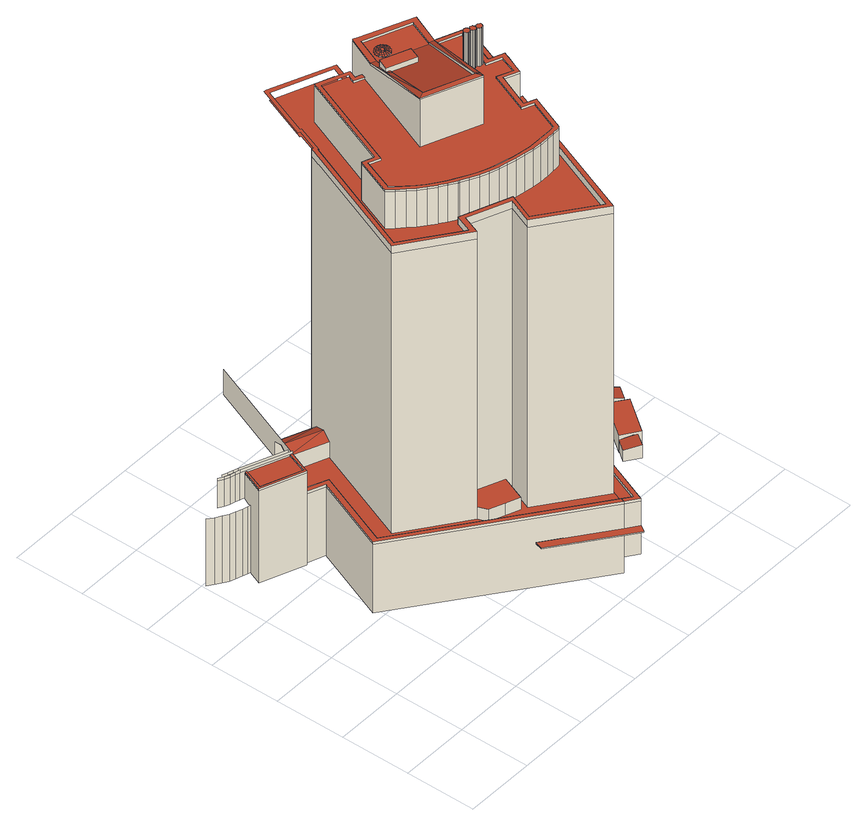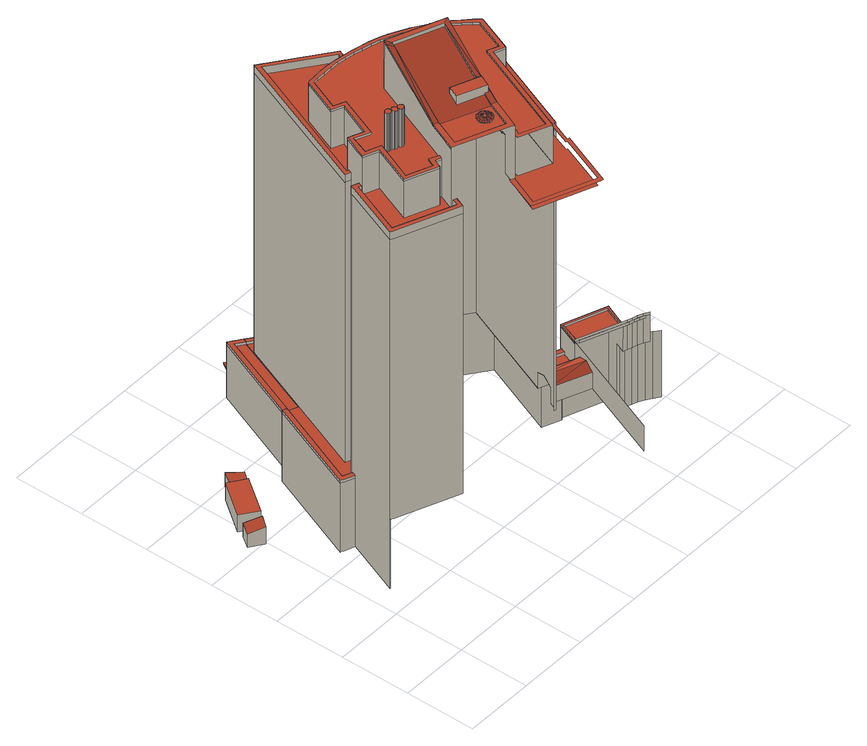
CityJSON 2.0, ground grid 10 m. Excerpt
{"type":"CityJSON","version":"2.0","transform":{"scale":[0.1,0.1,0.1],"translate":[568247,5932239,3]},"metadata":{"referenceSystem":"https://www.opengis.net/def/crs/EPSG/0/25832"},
"CityObjects":{
"building1":{"type":"Building","attributes":{"Grundfläche 2D":"6933.560485","Grundhöhe NN":"3.822"},"children":["building1-1","building1-2","building1-3","building1-4","building1-5","building1-6","building1-7"],"geometry":[{"type":"MultiSurface","lod":"3","boundaries":[[[0,1,2,3]],[[4,0,3,5]],[[6,4,5,7]],[[8,6,7,9]],[[10,11,12,13]],[[10,14,15,11]],[[16,8,9,17]],[[11,18,19,12]],[[11,15,20,18]],[[21,22,23,24]],[[25,16,17,26]],[[18,27,28,19]],[[18,20,29,27]],[[30,21,24,31]],[[32,25,26,33]],[[32,33,34,35,36,37,38]],[[27,39,40,28]],[[27,29,41,39]],[[31,42,43,30]],[[44,35,34,45]],[[46,47,48,49]],[[50,51,52,53]],[[36,54,55,56,57,58,39,41,37]],[[47,46,59,60]],[[55,54,36,35,44,61,56]],[[39,58,57,62,63,40]],[[64,43,42,65]],[[66,67,68,69]],[[70,71,72,56,61,44,45,73,74,75]],[[76,77,78,79]],[[74,47,60,75]],[[47,74,73,48]],[[80,81,82,83]],[[81,80,84,85]],[[67,66,86,87,88]],[[50,71,70,51]],[[81,89,90,82]],[[89,81,85,91]],[[92,93,94,95]],[[96,97,59,46]],[[80,98,99,100,101,84]],[[59,97,102,52,51,70,75,60]],[[93,103,104,94]],[[89,105,106,90]],[[89,91,107,105]],[[79,108,109,76]],[[99,98,80,83,110,111]],[[103,112,113,104]],[[105,114,115,106]],[[114,105,107,116]],[[117,92,95,118]],[[112,119,120,113]],[[114,121,122,115]],[[114,116,123,121]],[[72,124,125,126,127,128,129,130,57,56]],[[124,131,132,125]],[[125,133,126]],[[119,134,135,120]],[[67,136,137,68]],[[138,139,136,67,88,87]],[[140,78,77,141]],[[121,142,143,144,145,122]],[[146,66,69,147]],[[143,142,121,123,148,149]],[[132,133,125]],[[150,151,135,134]],[[152,153,100,99]],[[126,154,127]],[[118,155,156,117]],[[143,157,158,144]],[[152,99,111,159]],[[157,143,149,160]],[[96,46,49,161]],[[150,162,163,151]],[[157,164,165,158]],[[157,160,166,164]],[[167,53,52,102]],[[154,133,132,131,86,66,146,168,169]],[[164,170,171,165]],[[164,166,172,170]],[[162,173,174,163]],[[169,128,127,154]],[[126,133,154]],[[136,175,176,137]],[[139,138,177,178,175,136]],[[170,179,180,171]],[[179,170,172,181]],[[173,182,183,174]],[[179,184,185,180]],[[179,181,186,184]],[[182,187,188,183]],[[189,140,141,190]],[[175,178,191,192]],[[192,193,176,175]],[[184,194,195,185]],[[196,189,190,197]],[[184,186,198,194]],[[199,200,168,146]],[[201,202,153,152]],[[199,146,147,203]],[[108,204,205,109]],[[187,206,207,188]],[[155,208,209,156]],[[192,210,211,193]],[[194,212,213,195]],[[212,194,198,214]],[[197,215,216,196]],[[206,217,218,207]],[[196,216,219,220,221,222,223,224,225,226,227,228,229,230,231,232,233,214,198,186,181,172,166,160,149,148,123,116,107,91,85,84,101,100,153,202,234,235,236,237,238,239,240,241,242,204,108,79,78,140,189]],[[201,152,159,243]],[[192,191,244,210]],[[212,245,246,213]],[[212,214,233,245]],[[217,247,248,218]],[[249,250,251,252]],[[245,253,254,246]],[[167,102,97,96]],[[245,233,232,253]],[[247,255,256,248]],[[252,257,258]],[[259,260,244,191,178,177,138,87,86,131,124,72,71,50,53,167,261,262,263,264,265,266]],[[252,251,267,257]],[[268,269,270,271,272,257]],[[253,273,274,254]],[[275,243,159,111,110,83,82,90,106,115,122,145,144,158,165,171,180,185,195,213,246,254,274,276,277,278,279,280,281,282,283,284,285,286,287,288,289,290,291,292,293,294,295,296,297,298,299,300,301,302,303,304,305,306,307,308,309,310,311,312,313,314,315,255,247,217,206,187,182,173,162,150,134,119,112,103,93,92,117,156,209,316,317,318,319,320,321]],[[249,322,323,250]],[[324,325,203,147,69,68,137,176,193,211,326,327,328,329,330,215,197,190,141,77,76,109,205,331,332,333,334,335,336,337,338,339]],[[255,315,340,256]],[[253,232,231,273]],[[341,268,257,267]],[[257,272,258]],[[342,343,344,249,252,258]],[[273,345,276,274]],[[345,273,231,230]],[[315,314,346,340]],[[272,347,258]],[[348,349,350,351,352,353,354,355,323,322,356,357,358,359,208,155,118,95,94,104,113,120,135,151,163,174,183,188,207,218,248,256,340,346,360,361,362,363,364,365,366]],[[271,347,272]],[[258,347,342]],[[345,367,368,278,277,276]],[[347,369,342]],[[314,313,360,346]],[[228,368,367,345,230,229]],[[370,267,251]],[[261,167,96,161,371]],[[372,267,370]],[[373,270,269,268,341,374,375,376,377,378,379,380]],[[381,343,342,369,382]],[[383,320,319,356,322,249,344,384,237,236]],[[368,385,279,278]],[[313,312,361,360]],[[368,228,227,385]],[[381,382,378,377]],[[357,356,319,318]],[[383,236,235,386]],[[383,386,321,320]],[[312,311,362,361]],[[385,387,388,281,280,279]],[[389,372,370]],[[388,387,385,227,226,225]],[[215,330,219,216]],[[250,390,389,370,251]],[[391,376,375,374,341,267,372]],[[210,392,326,211]],[[393,381,377,394]],[[311,310,363,362]],[[388,395,282,281]],[[364,363,310,309]],[[388,225,224,395]],[[396,397,343,381,393,398,391,389,399,400]],[[401,402,403,262,261,371,404]],[[395,224,223,405]],[[391,372,389]],[[262,403,402,406,407,408]],[[210,244,260,392]],[[395,405,283,282]],[[405,409,284,283]],[[394,377,376,410]],[[365,364,309,308]],[[405,223,222,409]],[[398,393,394,410]],[[299,298,411,412,413,414,390,250,323,355]],[[391,398,410,376]],[[390,414,399,389]],[[408,415,263,262]],[[409,416,285,284]],[[354,300,299,355]],[[366,365,308,307]],[[409,222,221,416]],[[417,418,412,411]],[[417,411,298,297]],[[402,419,420,406]],[[417,421,422,423,424,418]],[[354,353,301,300]],[[422,421,417,297,296,295]],[[425,426,427,428]],[[220,219,330,329]],[[350,349,305,304]],[[428,429,430,425]],[[431,432,433,434]],[[392,260,259,435]],[[435,327,326,392]],[[416,436,437,438,439,440,441,291,290,289,288,287,286,285]],[[366,307,306,305,349,348]],[[328,327,435,259,266,442,443,444,445,446,447,441,440,439,438,437,436,416,221,220,329]],[[419,402,401,448]],[[441,447,449,450]],[[352,351,350,304,303,302]],[[441,450,292,291]],[[450,451,452,294,293,292]],[[415,408,407,406,420,453,454,455,456,457]],[[418,424,423,458,459,449,447,446,460,461,462,463,434,433,413,412]],[[452,458,423,422]],[[452,451,450,449,459,458]],[[464,465,443,442]],[[302,301,353,352]],[[442,266,265,464]],[[460,446,445,466]],[[452,422,295,294]],[[467,468,469,470,430,429,432,431,471,472,473,466,445,444,443,465,474]],[[415,457,264,263]],[[464,475,476,477,468,467,474,465]],[[460,466,473,472,462,461]],[[478,479,455,454,453,420,419,480]],[[481,482,479,478,480,419,448,483]],[[456,455,479,482,484,485,486,477,476,475,464,265,264,457]],[[462,472,471,431,434,463]],[[477,487,488,425,430,470,469,468]],[[426,425,488,487,477,486,485,489,490]],[[491,485,484,492]]],"semantics":{"surfaces":[{"type":"WallSurface"},{"type":"RoofSurface"}],"values":[0,0,0,0,0,0,0,0,0,0,0,0,0,0,0,0,0,0,0,0,0,0,0,0,1,0,0,0,0,0,0,0,0,0,0,0,0,0,0,0,0,1,0,0,0,0,0,0,0,0,0,0,0,0,0,0,1,0,0,0,0,0,0,0,1,0,0,1,0,0,0,0,0,0,0,0,0,0,0,0,0,0,1,0,0,0,0,0,0,0,0,0,0,0,0,0,0,0,0,0,0,0,0,0,0,0,0,0,1,0,0,0,0,0,0,0,0,0,0,1,1,1,0,0,1,0,1,0,0,0,1,0,0,0,0,1,1,1,1,0,1,0,0,1,0,1,1,1,0,0,0,0,0,0,0,0,0,0,1,0,0,0,0,0,0,0,0,0,0,1,0,0,1,0,0,0,0,1,0,0,0,0,0,0,0,0,0,0,0,0,0,0,0,0,0,0,0,0,0,0,0,0,0,0,0,0,0,0,0,0,1,1,0,0,0,0,0,0,0,1,0,0,0,0,0,0,0,0,0,0]}}]},
"building1-1":{"type":"BuildingInstallation","parents":["building1"],"geometry":[{"type":"MultiSurface","lod":"3","boundaries":[[[493,494,495,496,497,498,57,58,499]],[[36,35,496,495]],[[35,44,497,496]],[[44,61,56,57,498,497]],[[55,58,57,56]],[[55,500,499,58]],[[493,499,500,501]],[[501,54,494,493]],[[36,495,494,54]]],"semantics":{"surfaces":[{"type":"RoofSurface"},{"type":"WallSurface"}],"values":[0,1,1,1,1,1,1,1,1]}}]},
"building1-2":{"type":"BuildingInstallation","parents":["building1"],"geometry":[{"type":"MultiSurface","lod":"3","boundaries":[[[502,503,504,505,139,88]],[[88,139,138,87]],[[502,88,87,506]],[[503,502,506,507]],[[507,508,504,503]],[[177,505,504,508]],[[505,177,138,139]]],"semantics":{"surfaces":[{"type":"RoofSurface"},{"type":"WallSurface"}],"values":[0,1,1,1,1,1,1]}}]},
"building1-3":{"type":"BuildingInstallation","parents":["building1"],"geometry":[{"type":"MultiSurface","lod":"3","boundaries":[[[509,510,511,512]],[[369,347,510,509]],[[511,510,347,271,270,513]],[[512,511,513,514]],[[512,514,378,382,369,509]]],"semantics":{"surfaces":[{"type":"RoofSurface"},{"type":"WallSurface"}],"values":[0,1,1,1,1]}}]},
"building1-4":{"type":"BuildingInstallation","parents":["building1"],"geometry":[{"type":"MultiSurface","lod":"3","boundaries":[[[515,516,517,518,519]],[[517,520,521,522,518]],[[521,523,524,522]],[[523,525,526,527,524]],[[526,528,529,530,527]],[[529,531,532,533,530]],[[532,534,535,536,533]],[[535,537,538,539,540,536]],[[538,541,542,543,539]],[[541,544,545,546,542]],[[545,547,548,546]],[[547,549,550,551,548]],[[552,553,554,551,550]],[[554,553,555,556,557,558]],[[557,556,559,560,561,562]],[[560,563,564,565,561]],[[566,567,568,565,564]],[[567,569,570,568]],[[569,571,572,570]],[[573,515,519,574,572,571]],[[575,576,577]],[[576,575,519,518]],[[578,579,575,577]],[[575,579,572,574,519]],[[580,576,518,522]],[[576,580,581,577]],[[582,583,584,585]],[[557,583,582,554,558]],[[586,587,582,585]],[[554,582,587,551]],[[583,588,589,584]],[[588,583,557,562,561]],[[586,590,587]],[[591,580,522,524]],[[581,580,591,592]],[[578,593,594,579]],[[565,595,588,561]],[[596,595,565,568]],[[597,598,590,586]],[[597,599,600,598]],[[543,542,600,601,539]],[[601,602,536,540,539]],[[598,600,542,546]],[[599,603,601,600]],[[603,604,602,601]],[[593,605,596,594]],[[588,595,589]],[[589,595,596,605]],[[606,591,524,527]],[[530,533,607,608]],[[608,606,527,530]],[[602,607,533,536]],[[604,607,602]],[[604,609,608,607]],[[577,581,592,609,604,603,599,597,586,585,584,589,605,593,578]],[[579,594,570,572]],[[594,596,568,570]],[[590,598,546,548]],[[608,609,592,606]],[[592,591,606]],[[548,551,587,590]],[[610,517,516,515,611,612]],[[613,521,520,517,610,614]],[[615,523,521,613]],[[615,616,617,526,525,523]],[[617,618,619,529,528,526]],[[619,620,621,532,531,529]],[[621,622,623,535,534,532]],[[624,538,537,535,623,625]],[[624,626,541,538]],[[627,545,544,541,626,628]],[[627,629,547,545]],[[629,630,631,550,549,547]],[[631,632,633,553,552,550]],[[633,634,635,556,555,553]],[[636,560,559,556,635,637]],[[636,638,639,564,563,560]],[[639,640,641,567,566,564]],[[641,642,569,567]],[[642,643,571,569]],[[643,644,611,515,573,571]]],"semantics":{"surfaces":[{"type":"RoofSurface"},{"type":"WallSurface"}],"values":[0,0,0,0,0,0,0,0,0,0,0,0,0,0,0,0,0,0,0,0,0,0,0,0,0,0,0,0,0,0,0,0,0,0,0,0,0,0,0,0,0,0,0,0,0,0,0,0,0,0,0,0,0,0,0,0,0,0,0,0,0,1,1,1,1,1,1,1,1,1,1,1,1,1,1,1,1,1,1,1,1]}}]},
"building1-5":{"type":"BuildingInstallation","parents":["building1"],"geometry":[{"type":"MultiSurface","lod":"3","boundaries":[[[645,646,647,648,649,650,651,652,653,654,655,656,657,658,659,660,661,662,663,664,665]],[[666,667,647,646]],[[667,668,648,647]],[[669,666,646,645]],[[668,670,649,648]],[[670,671,650,649]],[[671,672,651,650]],[[672,673,652,651]],[[673,674,653,652]],[[674,675,654,653]],[[675,676,655,654]],[[676,677,656,655]],[[677,678,657,656]],[[678,679,658,657]],[[679,680,659,658]],[[680,681,660,659]],[[682,683,662,661]],[[683,684,663,662]],[[684,685,664,663]],[[685,686,665,664]],[[686,669,645,665]]],"semantics":{"surfaces":[{"type":"RoofSurface"},{"type":"WallSurface"}],"values":[0,1,1,1,1,1,1,1,1,1,1,1,1,1,1,1,1,1,1,1,1]}}]},
"building1-6":{"type":"BuildingInstallation","parents":["building1"],"geometry":[{"type":"MultiSurface","lod":"3","boundaries":[[[687,688,689,690,691,662,661,660,659,692,693,694,695,696,697,698,699,700,701,702,703,704]],[[705,706,689,688]],[[706,707,690,689]],[[708,705,688,687]],[[707,709,691,690]],[[709,683,682,661,662,691]],[[681,680,659,660]],[[680,710,692,659]],[[710,711,693,692]],[[711,712,694,693]],[[712,713,695,694]],[[713,714,696,695]],[[714,715,697,696]],[[715,716,698,697]],[[716,717,699,698]],[[718,719,701,700]],[[719,720,702,701]],[[720,721,703,702]],[[721,722,704,703]],[[722,708,687,704]]],"semantics":{"surfaces":[{"type":"RoofSurface"},{"type":"WallSurface"}],"values":[0,1,1,1,1,1,1,1,1,1,1,1,1,1,1,1,1,1,1,1]}}]},
"building1-7":{"type":"BuildingInstallation","parents":["building1"],"geometry":[{"type":"MultiSurface","lod":"3","boundaries":[[[723,724,725,726,727,728,729,730,731,732,733,734,735,736,737,701,700,699,738,698,739,740,741]],[[742,743,735,734]],[[743,744,736,735]],[[734,733,745,742]],[[744,746,737,736]],[[746,719,701,737]],[[719,718,700,701]],[[717,747,738,699]],[[747,716,748,739,698,738]],[[748,749,740,739]],[[749,750,741,740]],[[750,751,723,741]],[[751,752,724,723]],[[752,753,725,724]],[[753,754,726,725]],[[754,755,727,726]],[[755,756,728,727]],[[756,757,729,728]],[[757,758,730,729]],[[731,730,758,759]],[[732,731,759,760]],[[733,732,760,745]]],"semantics":{"surfaces":[{"type":"RoofSurface"},{"type":"WallSurface"}],"values":[0,1,1,1,1,1,1,1,1,1,1,1,1,1,1,1,1,1,1,1,1,1]}}]},
"building2":{"type":"Building","attributes":{"Grundfläche 2D":"28.398270","Grundhöhe NN":"6.269"},"children":["building2-1"],"geometry":[{"type":"Solid","lod":"3","boundaries":[[[[761,102,97,762,406,407,408]],[[261,167,763,262]],[[96,764,762,97]],[[764,402,406,762]],[[402,403,262,408,407,406]],[[761,408,262,763]],[[763,167,102,761]],[[96,97,102,167]],[[261,765,766,96,167]],[[767,764,96,766,768,769]],[[764,767,769,768,770,402]],[[261,262,403,402,770,771,765]],[[768,766,765,771,770]]]],"semantics":{"surfaces":[{"type":"RoofSurface"},{"type":"WallSurface"},{"type":"GroundSurface"}],"values":[[0,0,1,1,1,1,1,1,1,1,1,1,2]]}}]},
"building2-1":{"type":"BuildingInstallation","parents":["building2"],"geometry":[{"type":"MultiSurface","lod":"3","boundaries":[[[772,767,773,774]],[[774,773,775,776]],[[772,774,776,777]],[[767,772,777,769]],[[769,775,773,767]],[[769,777,776,775]]],"semantics":{"surfaces":[{"type":"RoofSurface"},{"type":"WallSurface"},{"type":"OuterCeilingSurface"}],"values":[0,1,1,1,1,2]}}]},
"building3":{"type":"Building","attributes":{"Grundfläche 2D":"4.789042","Grundhöhe NN":"6.946"},"geometry":[{"type":"Solid","lod":"3","boundaries":[[[[778,779,780,781]],[[782,783,781,780]],[[783,784,778,781]],[[784,785,779,778]],[[785,782,780,779]],[[785,784,783,782]]]],"semantics":{"surfaces":[{"type":"RoofSurface"},{"type":"WallSurface"},{"type":"GroundSurface"}],"values":[[0,1,1,1,1,2]]}}]},
"building4":{"type":"Building","attributes":{"Grundfläche 2D":"16.613598","Grundhöhe NN":"6.595"},"geometry":[{"type":"Solid","lod":"3","boundaries":[[[[786,787,788,789]],[[787,786,790,791]],[[788,787,791,792]],[[789,788,792,793]],[[786,789,793,790]],[[791,790,793,792]]]],"semantics":{"surfaces":[{"type":"RoofSurface"},{"type":"WallSurface"},{"type":"GroundSurface"}],"values":[[0,1,1,1,1,2]]}}]},
"building5":{"type":"Building","attributes":{"Grundfläche 2D":"4.687641","Grundhöhe NN":"6.570"},"geometry":[{"type":"Solid","lod":"3","boundaries":[[[[794,795,796,797]],[[798,799,797,796]],[[799,800,794,797]],[[800,801,795,794]],[[801,798,796,795]],[[801,800,799,798]]]],"semantics":{"surfaces":[{"type":"RoofSurface"},{"type":"WallSurface"},{"type":"GroundSurface"}],"values":[[0,1,1,1,1,2]]}}]}
},
"vertices":[
[12,390,114],[4,396,114],[4,396,8],[12,390,8],[20,385,114],[20,385,8],[28,380,114],[28,380,8],[36,377,114],[36,377,8],[28,398,157],[35,394,157],[35,394,161],[28,398,161],[28,398,114],[35,394,114],[45,374,114],[45,374,8],[42,391,157],[42,391,161],[42,391,114],[43,395,157],[36,398,157],[36,398,161],[43,395,161],[52,372,114],[52,372,8],[49,389,157],[49,389,161],[49,389,114],[50,393,157],[50,393,161],[56,371,114],[56,371,8],[48,351,8],[48,351,154],[62,385,154],[62,385,114],[57,375,114],[56,387,157],[56,387,161],[56,387,114],[57,391,161],[57,391,157],[109,328,154],[109,328,8],[93,213,117],[136,321,117],[136,321,8],[93,213,8],[145,324,117],[145,324,121],[101,214,121],[101,214,117],[64,384,154],[119,362,154],[122,361,154],[122,361,157],[119,362,157],[93,213,121],[136,321,121],[110,331,154],[122,361,161],[119,362,161],[120,366,157],[120,366,161],[122,209,561],[206,147,561],[206,147,573],[122,209,573],[113,337,121],[113,337,117],[122,361,117],[110,331,8],[110,331,117],[110,331,121],[128,211,573],[202,156,573],[202,156,561],[128,211,561],[151,243,619],[159,234,619],[159,234,622],[151,243,622],[151,243,561],[159,234,561],[122,209,117],[206,147,117],[206,147,136],[168,225,619],[168,225,622],[168,225,561],[158,244,622],[163,238,622],[163,238,619],[158,244,619],[337,30,117],[337,30,121],[152,246,619],[172,296,619],[172,296,561],[152,246,561],[339,36,121],[172,229,622],[172,229,619],[177,216,619],[177,216,622],[177,216,561],[198,385,561],[198,385,573],[152,246,622],[172,296,622],[181,220,622],[181,220,619],[187,208,619],[187,208,622],[187,208,561],[175,289,622],[175,289,619],[190,212,622],[190,212,619],[197,200,619],[197,200,622],[197,200,561],[126,372,117],[126,372,142],[132,387,149],[138,401,142],[138,401,117],[185,519,117],[185,519,157],[179,351,117],[179,351,142],[184,365,149],[201,204,622],[201,204,619],[216,173,561],[216,173,573],[216,173,117],[216,173,136],[212,181,561],[212,181,573],[198,200,619],[208,193,619],[208,193,622],[198,200,622],[195,392,561],[195,392,573],[198,200,561],[208,193,561],[211,197,622],[211,197,619],[188,290,619],[188,290,561],[190,380,142],[191,282,619],[191,282,622],[219,186,619],[219,186,622],[188,290,622],[219,186,561],[337,30,8],[222,191,622],[222,191,619],[220,186,619],[220,186,622],[220,186,561],[339,36,117],[195,392,117],[190,380,117],[231,180,619],[231,180,622],[231,180,561],[233,185,622],[233,185,619],[274,150,561],[274,150,573],[266,153,117],[274,150,117],[243,174,619],[243,174,622],[243,174,561],[245,179,622],[245,179,619],[255,169,619],[255,169,622],[255,169,561],[257,174,622],[257,174,619],[281,154,561],[281,154,573],[260,114,117],[260,114,561],[260,114,573],[268,165,619],[268,165,622],[266,117,561],[266,117,573],[268,165,561],[197,391,561],[197,391,117],[243,427,619],[243,427,561],[197,391,573],[199,384,561],[199,384,573],[269,170,622],[269,170,619],[246,420,619],[246,420,622],[344,52,561],[344,52,573],[280,162,619],[280,162,622],[280,162,561],[341,61,573],[341,61,561],[282,167,622],[282,167,619],[419,256,561],[416,257,561],[415,254,561],[394,263,561],[374,215,561],[390,208,561],[369,156,561],[366,155,561],[357,155,561],[345,154,561],[344,154,561],[332,154,561],[319,155,561],[306,157,561],[293,159,561],[287,409,561],[283,398,561],[292,395,561],[302,418,561],[303,418,561],[321,461,561],[239,493,561],[212,424,561],[214,423,561],[243,427,622],[344,52,117],[293,159,619],[293,159,622],[294,164,622],[294,164,619],[239,262,694],[318,230,694],[318,230,696],[239,262,696],[306,157,619],[306,157,622],[307,162,622],[307,162,619],[249,266,696],[272,343,668],[418,262,117],[426,259,117],[385,154,117],[399,148,117],[450,275,117],[437,280,117],[436,277,117],[426,281,117],[315,240,696],[249,266,691],[276,334,667],[279,341,665],[279,341,668],[276,334,670],[319,155,619],[319,155,622],[287,409,622],[332,154,622],[344,154,622],[345,154,622],[357,155,622],[366,155,622],[369,156,622],[390,208,622],[374,215,622],[394,263,622],[415,254,622],[416,257,622],[417,259,622],[418,262,622],[426,281,622],[427,283,622],[429,289,622],[408,297,622],[408,298,622],[430,353,622],[385,371,622],[383,366,622],[380,360,622],[372,363,622],[370,358,622],[383,352,622],[388,364,622],[423,350,622],[401,296,622],[400,294,622],[421,286,622],[420,284,622],[412,261,622],[390,270,622],[367,212,622],[383,205,622],[365,161,622],[357,160,622],[344,160,622],[332,160,622],[319,160,622],[281,406,622],[278,400,622],[276,395,622],[290,389,622],[292,395,622],[283,398,622],[239,262,619],[318,230,619],[206,422,573],[209,421,573],[426,259,573],[418,262,573],[417,259,573],[416,257,573],[419,256,573],[214,423,573],[212,424,573],[239,493,573],[321,461,573],[303,418,573],[309,415,573],[328,464,573],[241,499,573],[237,500,573],[319,160,619],[315,240,691],[278,360,662],[284,375,657],[284,375,654],[332,154,619],[332,160,619],[274,343,668],[420,284,619],[421,286,619],[400,294,619],[401,296,619],[423,350,619],[388,364,619],[383,352,619],[370,358,619],[290,389,619],[276,395,619],[278,400,619],[281,406,619],[344,160,619],[357,160,619],[365,161,619],[383,205,619],[367,212,619],[390,270,619],[412,261,619],[344,154,619],[345,154,619],[281,359,662],[321,237,694],[385,154,8],[317,245,694],[274,343,665],[317,245,689],[355,342,655],[356,345,654],[291,372,654],[285,357,659],[281,359,659],[274,343,664],[291,372,657],[285,357,662],[292,395,619],[302,418,655],[357,155,619],[283,398,619],[366,155,619],[369,156,619],[363,342,657],[363,342,654],[356,345,657],[426,259,561],[306,408,657],[306,408,654],[390,208,619],[303,418,657],[302,418,657],[371,382,657],[381,385,657],[309,415,657],[405,145,8],[405,145,117],[404,146,117],[404,146,8],[374,215,619],[405,145,121],[404,146,121],[399,148,121],[394,263,619],[371,382,654],[372,363,619],[372,363,561],[381,385,561],[381,385,655],[450,275,121],[415,254,619],[380,360,619],[380,360,561],[458,279,117],[458,279,121],[383,366,619],[385,371,619],[385,371,561],[383,366,561],[379,402,561],[379,402,117],[374,388,117],[374,388,561],[374,388,573],[379,402,573],[382,395,573],[379,386,573],[379,386,561],[382,395,561],[418,262,561],[416,257,619],[417,259,619],[418,262,619],[426,281,619],[427,283,619],[429,289,619],[426,281,561],[426,281,573],[427,283,573],[428,287,573],[428,287,561],[429,289,561],[458,279,8],[408,297,561],[408,297,619],[408,298,619],[430,353,619],[456,279,121],[453,281,121],[439,286,121],[438,283,121],[437,280,121],[430,353,561],[408,298,561],[432,285,561],[433,287,561],[463,362,561],[462,362,561],[436,277,561],[436,277,573],[432,285,573],[438,283,573],[470,365,573],[465,368,573],[464,368,573],[462,362,573],[463,362,573],[433,287,573],[437,280,573],[437,280,561],[438,283,561],[470,365,561],[453,281,117],[439,286,117],[456,279,117],[453,281,8],[439,286,8],[456,279,8],[470,365,8],[470,365,117],[470,365,121],[465,368,561],[464,368,561],[465,368,117],[464,368,117],[470,366,117],[470,366,8],
[52,353,157],[64,384,157],[62,385,157],[48,351,157],[109,328,157],[110,331,157],[108,332,157],[108,332,154],[52,353,154],
[211,134,136],[232,126,136],[252,118,136],[266,153,136],[211,134,117],[232,126,117],[252,118,117],
[281,359,673],[274,343,673],[314,327,673],[320,343,673],[314,327,665],[320,343,659],
[321,376,655],[322,377,655],[322,379,655],[320,379,656],[319,377,656],[322,382,655],[321,383,655],[319,382,656],[320,386,655],[318,384,656],[318,387,655],[318,388,655],[316,386,656],[315,389,655],[315,390,655],[314,387,656],[312,390,655],[311,390,655],[311,388,656],[309,390,655],[308,390,655],[309,387,656],[306,388,655],[305,388,655],[306,386,656],[307,386,656],[303,386,655],[304,384,656],[305,384,656],[302,384,655],[301,383,655],[303,382,656],[301,379,655],[303,379,656],[301,378,655],[301,376,655],[303,377,656],[302,375,655],[303,373,655],[304,374,656],[303,372,655],[305,371,655],[306,373,656],[305,374,656],[306,370,655],[308,369,655],[309,371,656],[306,372,656],[309,369,655],[311,369,655],[311,371,656],[312,369,655],[315,369,655],[314,371,656],[318,371,655],[316,373,656],[320,373,655],[318,374,656],[320,374,655],[318,375,656],[316,378,657],[316,379,657],[314,379,657],[313,378,657],[315,377,657],[316,381,657],[314,380,657],[307,377,657],[308,375,657],[310,377,657],[309,378,657],[309,379,657],[307,378,657],[310,375,657],[311,377,657],[306,379,657],[315,382,657],[313,381,657],[313,377,657],[314,375,657],[311,375,657],[313,375,657],[309,380,657],[307,381,657],[309,381,657],[307,382,657],[308,383,657],[310,384,657],[310,381,657],[311,382,657],[312,377,657],[314,383,657],[311,384,657],[313,384,657],[312,382,657],[322,379,654],[321,376,654],[322,377,654],[321,383,654],[322,382,654],[320,386,654],[318,387,654],[318,388,654],[315,389,654],[315,390,654],[312,390,654],[311,390,654],[309,390,654],[308,390,654],[305,388,654],[306,388,654],[303,386,654],[301,383,654],[302,384,654],[301,379,654],[301,378,654],[301,376,654],[302,375,654],[303,373,654],[303,372,654],[305,371,654],[308,369,654],[306,370,654],[309,369,654],[311,369,654],[312,369,654],[315,369,654],[318,371,654],[320,373,654],[320,374,654],
[384,312,679],[382,313,679],[381,313,679],[380,312,679],[379,312,679],[378,310,679],[377,309,679],[377,308,679],[378,307,679],[379,305,679],[380,305,679],[381,304,679],[382,304,679],[384,305,679],[385,305,679],[385,306,679],[386,307,679],[386,308,679],[386,309,679],[386,310,679],[385,312,679],[382,313,619],[381,313,619],[380,312,619],[384,312,619],[379,312,619],[378,310,619],[377,309,619],[377,308,619],[378,307,619],[379,305,619],[380,305,619],[381,304,619],[382,304,619],[384,305,619],[385,305,619],[385,306,619],[386,307,619],[386,308,619],[386,309,619],[386,310,619],[385,312,619],
[392,309,679],[390,310,679],[389,310,679],[388,309,679],[387,308,679],[386,304,679],[387,302,679],[388,302,679],[389,301,679],[390,301,679],[392,302,679],[393,302,679],[393,304,679],[394,304,679],[394,305,679],[394,306,679],[393,307,679],[393,309,679],[390,310,619],[389,310,619],[388,309,619],[392,309,619],[387,308,619],[386,304,619],[387,302,619],[388,302,619],[389,301,619],[390,301,619],[392,302,619],[393,302,619],[393,304,619],[394,304,619],[394,305,619],[394,306,619],[393,307,619],[393,309,619],
[396,298,679],[397,298,679],[398,298,679],[399,298,679],[401,299,679],[401,300,679],[402,301,679],[402,303,679],[401,304,679],[400,305,679],[399,306,679],[398,306,679],[397,306,679],[395,306,679],[395,305,679],[393,303,679],[393,301,679],[394,300,679],[394,299,679],[398,306,619],[397,306,619],[395,306,619],[399,306,619],[395,305,619],[393,303,619],[393,301,619],[394,300,619],[394,299,619],[396,298,619],[397,298,619],[398,298,619],[399,298,619],[401,299,619],[401,300,619],[402,301,619],[402,303,619],[401,304,619],[400,305,619],
[351,27,121],[354,18,121],[351,27,117],[354,18,117],[385,154,33],[337,30,33],[354,18,79],[354,18,33],[354,18,77],[405,145,33],[404,146,33],
[348,8,79],[251,94,79],[248,83,79],[251,94,77],[248,83,77],[348,8,77],
[481,121,60],[493,138,60],[474,151,56],[462,135,56],[474,151,39],[462,135,39],[481,121,39],[493,138,39],
[474,151,63],[497,135,63],[532,182,63],[509,199,63],[474,151,36],[497,135,36],[532,182,36],[509,199,36],
[546,209,57],[527,222,63],[515,206,63],[534,192,57],[515,206,36],[534,192,36],[546,209,36],[527,222,36]
]}
